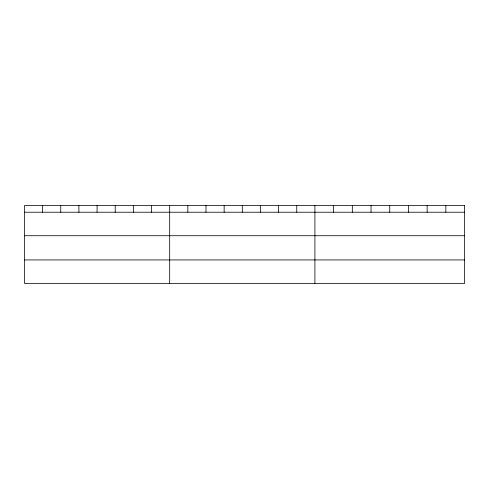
<?xml version="1.0" encoding="UTF-8"?>
<svg xmlns="http://www.w3.org/2000/svg" width="489" height="489" viewBox="0 0 489 489"><rect width="100%" height="100%" fill="white"/><g stroke="black" fill="none" stroke-linecap="round" stroke-linejoin="round"><path stroke-width="0.73" d="M24.45 212.226L464.55 212.226M24.45 235.722L464.55 235.722M24.45 259.928L464.55 259.928M445.846 205.576L445.846 212.226M427.141 205.576L427.141 212.226M408.437 205.576L408.437 212.226M389.733 205.576L389.733 212.226M371.029 205.576L371.029 212.226M352.324 205.576L352.324 212.226M333.62 205.576L333.62 212.226M314.916 205.576L314.916 283.424M296.762 205.576L296.762 212.226M278.608 205.576L278.608 212.226M260.454 205.576L260.454 212.226M242.299 205.576L242.299 212.226M224.145 205.576L224.145 212.226M205.991 205.576L205.991 212.226M187.837 205.576L187.837 212.226M169.683 205.576L169.683 283.424M151.529 205.576L151.529 212.226M133.375 205.576L133.375 212.226M115.221 205.576L115.221 212.226M97.067 205.576L97.067 212.226M78.912 205.576L78.912 212.226M60.758 205.576L60.758 212.226M42.604 205.576L42.604 212.226M464.55 205.576L24.45 205.576L24.45 283.424L464.55 283.424L464.55 205.576"/></g></svg>
